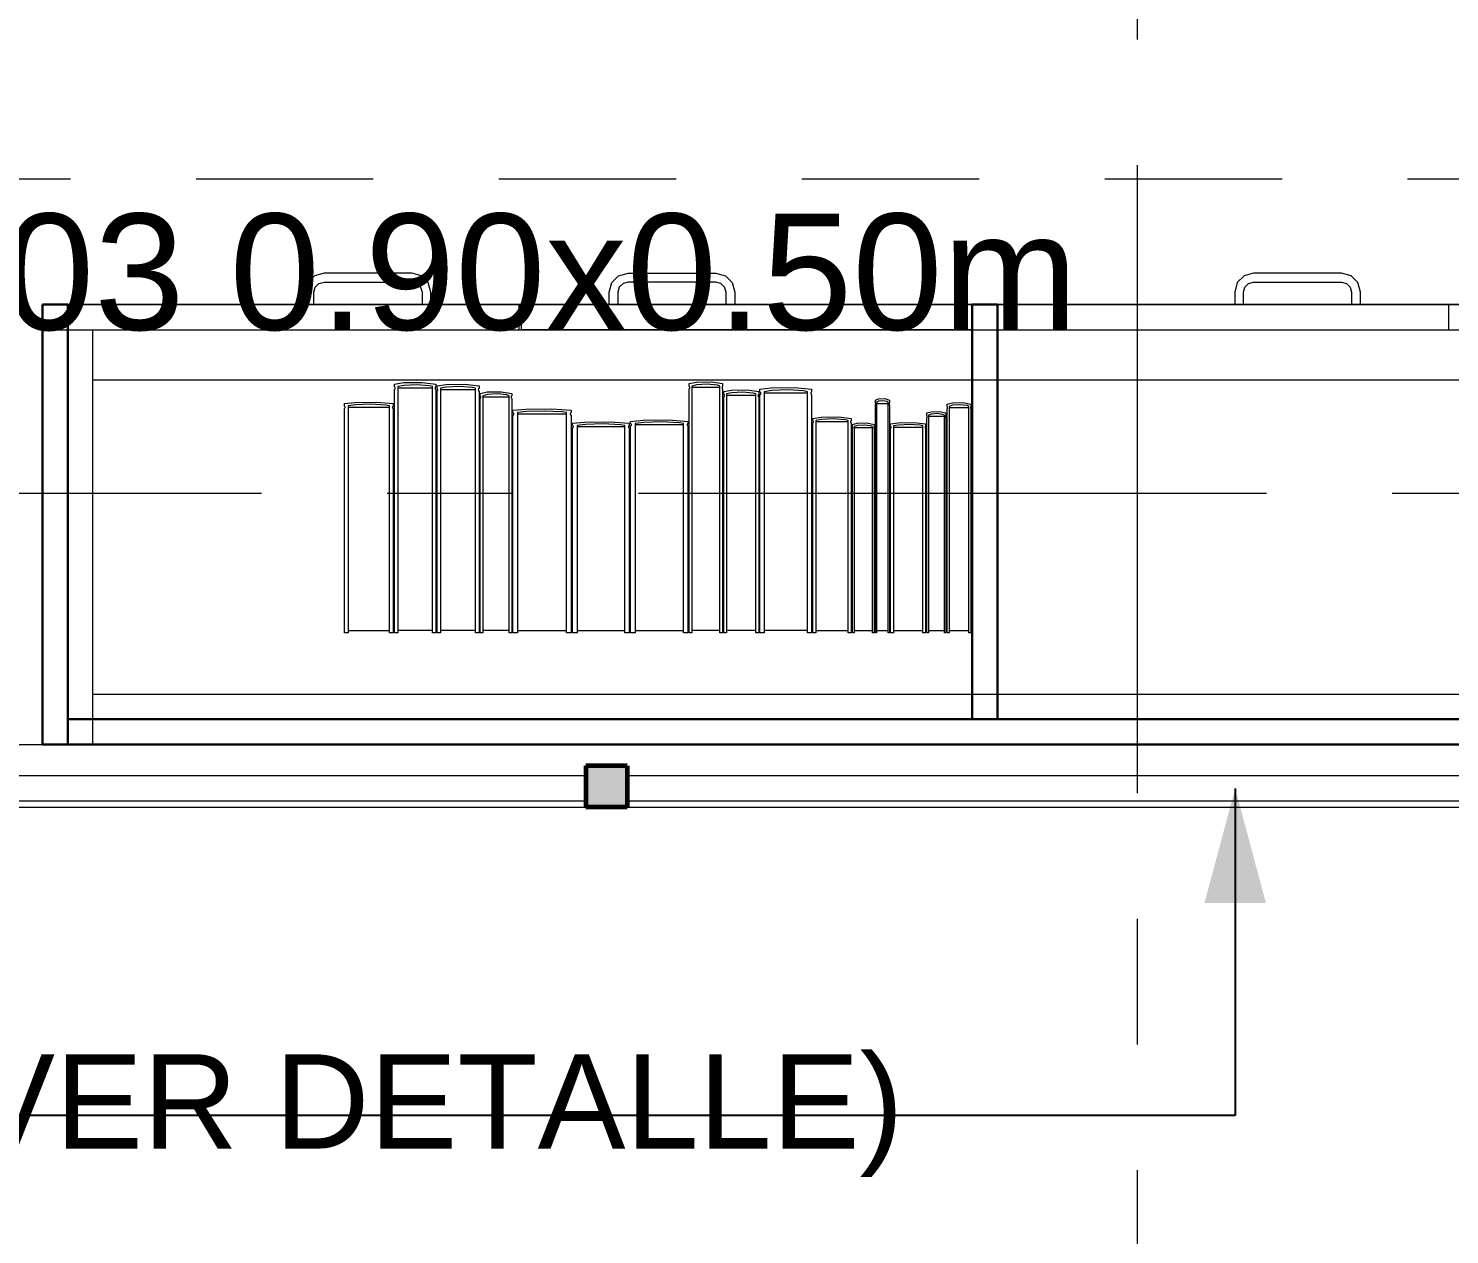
# Model space of a CAD drawing. Header units: inches. Extents: x -38 to 5698, y -33 to 92.
# Drawn here: x 315.66 to 316.791, y 29.36 to 30.32 of the extents above; entities that cross this region are included whole.
import ezdxf

# ---------------------------------------------------------------- set-up
doc = ezdxf.new("R2010")
doc.units = ezdxf.units.IN
doc.header["$MEASUREMENT"] = 0
doc.set_wipeout_variables(frame=1)
for name, pattern in [('Hidden Line', [0.195611, 0.141111, -0.0545]), ('Punto & Raya', [0.65, 0.5, -0.075, 0, -0.075]), ('Wipeout_Contour', [1, 0, -1])]:
    doc.linetypes.add(name, pattern=pattern)
for name, color, linetype in [('02 _ ARQ _ ALB _ Ejes Generales', 7, 'Continuous'), ('02 _ ARQ _ ZON _ Espacio.3D', 7, 'Continuous'), ('08 _ STR _ EXT _ 09 Vigas', 7, 'Continuous'), ('Acabado - Muros', 7, 'Continuous'), ('Interior - Mobiliario', 7, 'Continuous'), ('Marcador - Secciones', 251, 'Continuous'), ('Notas - Etiquetas', 251, 'Continuous')]:
    doc.layers.add(name, color=color, linetype=linetype)
doc.styles.add('Estilo_Generado_4', font='swisse.ttf')
doc.dimstyles.new('Estilo_Generado__8', dxfattribs={"dimtxt": 0.18, "dimasz": 0.0912, "dimexe": 0.18, "dimexo": 0.0625, "dimgap": 0, "dimtad": 0, "dimtih": 1, "dimtoh": 1, "dimdec": 4, "dimzin": 0, "dimdsep": 46, "dimcen": 0.09, "dimadec": 0, "dimazin": 0, "dimtfac": 1, "dimtdec": 4, "dimtmove": 0, "dimatfit": 3, "dimldrblk": 'ARROWHEAD_5', "dimfxl": 1, "dimtolj": 1, "dimtzin": 0, "dimarcsym": 0})

# ---------------------------------------------------------------- blocks, each defined once
blk = doc.blocks.new('ARROWHEAD_5')
at = {"linetype": 'Continuous', "lineweight": 0}
blk.add_hatch(color=0, dxfattribs=at).paths.add_polyline_path([(-1, 0.2679), (0, 0), (-1, -0.2679)])
at = {"color": 0, "linetype": 'Continuous', "lineweight": 0}
blk.add_line((0, 0), (-1, 0), dxfattribs=at)

msp = doc.modelspace()

# ---------------------------------------------------------------- linework, layer by layer
at = {"layer": '02 _ ARQ _ ZON _ Espacio.3D', "color": 254, "linetype": 'Continuous', "lineweight": 0, "flags": 128}
for points in [[(307.57, 29.75), (307.57, 30.6), (308.07, 30.6), (308.07, 29.75), (314.5696, 29.75), (314.57, 30.6), (315.07, 30.6), (315.0696, 29.75), (317.22, 29.75), (317.22, 39.75), (315.8047, 39.75), (315.8036, 39.4), (315.07, 39.4), (315.07, 39), (314.57, 39), (314.57, 39.4), (310.7228, 39.4), (310.7234, 39.7505), (308.4643, 39.75), (308.47, 39.4), (308.07, 39.4), (308.07, 39), (307.57, 39), (307.57, 39.7505)], [(324.17, 27), (324.17, 29.7), (300.57, 29.7), (297.57, 29.7)]]:
    msp.add_lwpolyline(points, dxfattribs=at)
at = {"layer": '08 _ STR _ EXT _ 09 Vigas', "color": 251, "linetype": 'Hidden Line', "lineweight": 13}
msp.add_line((315.07, 30.2), (321.57, 30.2), dxfattribs=at)
at = {"layer": 'Interior - Mobiliario', "color": 175, "linetype": 'Continuous', "lineweight": 13}
for p, q in [((315.8822, 30.1175), (315.8802, 30.11)), ((315.8877, 30.123), (315.8822, 30.1175)), ((315.8872, 30.11), (315.8882, 30.114)), ((315.8952, 30.125), (315.8877, 30.123)), ((315.8882, 30.114), (315.8912, 30.1169)), ((315.8912, 30.1169), (315.8952, 30.118)), ((315.9652, 30.125), (315.8952, 30.125)), ((315.8952, 30.118), (315.9652, 30.118)), ((315.9727, 30.123), (315.9652, 30.125)), ((315.9652, 30.118), (315.9692, 30.1169)), ((315.9692, 30.1169), (315.9721, 30.114)), ((315.9721, 30.114), (315.9732, 30.11)), ((315.9781, 30.1175), (315.9727, 30.123)), ((315.9802, 30.11), (315.9781, 30.1175)), ((316.1222, 30.11), (316.1242, 30.1175)), ((316.1242, 30.1175), (316.1297, 30.123)), ((316.1302, 30.114), (316.1292, 30.11)), ((316.1297, 30.123), (316.1372, 30.125)), ((316.1332, 30.1169), (316.1302, 30.114)), ((316.1372, 30.118), (316.1332, 30.1169)), ((316.1372, 30.125), (316.2072, 30.125)), ((316.2072, 30.118), (316.1372, 30.118)), ((316.2072, 30.125), (316.2147, 30.123)), ((316.2112, 30.1169), (316.2072, 30.118)), ((316.2141, 30.114), (316.2112, 30.1169)), ((316.2152, 30.11), (316.2141, 30.114)), ((316.2147, 30.123), (316.2201, 30.1175)), ((316.2201, 30.1175), (316.2222, 30.11)), ((316.6222, 30.1175), (316.6202, 30.11)), ((316.6277, 30.123), (316.6222, 30.1175)), ((316.6272, 30.11), (316.6282, 30.114)), ((316.6352, 30.125), (316.6277, 30.123)), ((316.6282, 30.114), (316.6312, 30.1169)), ((316.6312, 30.1169), (316.6352, 30.118)), ((316.7052, 30.125), (316.6352, 30.125)), ((316.6352, 30.118), (316.7052, 30.118)), ((316.7127, 30.123), (316.7052, 30.125)), ((316.7052, 30.118), (316.7092, 30.1169)), ((316.7092, 30.1169), (316.7121, 30.114)), ((316.7121, 30.114), (316.7132, 30.11)), ((316.7181, 30.1175), (316.7127, 30.123)), ((316.7202, 30.11), (316.7181, 30.1175)), ((315.8802, 30.11), (315.8802, 30.1)), ((315.8872, 30.1), (315.8872, 30.11)), ((315.9732, 30.11), (315.9732, 30.1)), ((315.9802, 30.1), (315.9802, 30.11)), ((316.1222, 30.1), (316.1222, 30.11)), ((316.1292, 30.11), (316.1292, 30.1)), ((316.2152, 30.1), (316.2152, 30.11)), ((316.2222, 30.11), (316.2222, 30.1)), ((316.6202, 30.11), (316.6202, 30.1)), ((316.6272, 30.1), (316.6272, 30.11)), ((316.7132, 30.11), (316.7132, 30.1)), ((316.7202, 30.1), (316.7202, 30.11)), ((315.8802, 30.1), (315.8872, 30.1)), ((315.9732, 30.1), (315.9802, 30.1)), ((316.0502, 30.1), (316.0502, 30.08)), ((316.0522, 30.1), (316.0522, 30.08)), ((316.1292, 30.1), (316.1222, 30.1)), ((316.2222, 30.1), (316.2152, 30.1)), ((316.6202, 30.1), (316.6272, 30.1)), ((316.7132, 30.1), (316.7202, 30.1)), ((316.7902, 30.1), (316.7902, 30.08)), ((315.6912, 29.77), (315.6912, 30.08)), ((315.6912, 30.08), (317.1512, 30.08)), ((315.7112, 30.04), (315.7112, 30.08)), ((315.7112, 29.79), (315.7112, 30.04)), ((315.9513, 30.0368), (315.9585, 30.0379)), ((315.9513, 30.0346), (315.9513, 30.0368)), ((315.9514, 30.0345), (315.9513, 30.0346)), ((315.9589, 30.0357), (315.9539, 30.0348)), ((315.9539, 30.0348), (315.9539, 29.8387)), ((315.9585, 30.0379), (315.9732, 30.0381)), ((315.969, 30.0362), (315.9589, 30.0357)), ((315.979, 30.0354), (315.969, 30.0362)), ((315.9732, 30.0381), (315.9842, 30.0368)), ((315.9815, 30.0348), (315.979, 30.0354)), ((315.9815, 29.8387), (315.9815, 30.0348)), ((315.9842, 30.0346), (315.984, 30.0345)), ((315.9842, 30.0368), (315.9842, 30.0346)), ((315.9852, 30.0355), (315.9925, 30.0365)), ((315.9852, 30.0333), (315.9852, 30.0355)), ((315.9925, 30.0365), (316.0074, 30.0368)), ((316.0031, 30.0349), (315.9928, 30.0344)), ((316.0134, 30.0341), (316.0031, 30.0349)), ((316.0074, 30.0368), (316.0186, 30.0355)), ((316.0186, 30.0355), (316.0186, 30.0333)), ((316.1859, 30.0372), (316.1918, 30.0383)), ((316.1859, 30.0351), (316.1859, 30.0372)), ((316.186, 30.035), (316.1859, 30.0351)), ((316.1862, 30.0347), (316.186, 30.035)), ((316.1863, 30.0344), (316.1862, 30.0347)), ((316.192, 30.0362), (316.1881, 30.0352)), ((316.1881, 30.0352), (316.1881, 29.8387)), ((316.1918, 30.0383), (316.2037, 30.0386)), ((316.2002, 30.0367), (316.192, 30.0362)), ((316.2084, 30.0358), (316.2002, 30.0367)), ((316.2037, 30.0386), (316.2125, 30.0372)), ((316.2104, 30.0352), (316.2084, 30.0358)), ((316.2104, 29.8387), (316.2104, 30.0352)), ((316.2122, 30.0347), (316.2121, 30.0344)), ((316.2124, 30.0349), (316.2122, 30.0347)), ((316.2125, 30.0351), (316.2124, 30.0349)), ((316.2125, 30.0372), (316.2125, 30.0351)), ((315.9513, 30.0324), (315.9515, 30.0326)), ((315.9513, 29.8387), (315.9513, 30.0324)), ((315.9516, 30.0343), (315.9514, 30.0345)), ((315.9515, 30.0326), (315.9517, 30.0328)), ((315.9518, 30.034), (315.9516, 30.0343)), ((315.9517, 30.0328), (315.9518, 30.0331)), ((315.9518, 30.0337), (315.9518, 30.034)), ((315.9518, 30.0334), (315.9518, 30.0337)), ((315.9518, 30.0331), (315.9518, 30.0334)), ((315.9539, 30.0338), (315.9815, 30.0338)), ((315.9837, 30.0339), (315.9836, 30.0336)), ((315.9836, 30.0336), (315.9836, 30.0333)), ((315.9836, 30.0333), (315.9837, 30.0331)), ((315.9838, 30.0342), (315.9837, 30.0339)), ((315.9837, 30.0331), (315.9838, 30.0328)), ((315.984, 30.0345), (315.9838, 30.0342)), ((315.9838, 30.0328), (315.984, 30.0325)), ((315.984, 30.0325), (315.9842, 30.0324)), ((315.9842, 30.0324), (315.9842, 29.8387)), ((315.9853, 30.0332), (315.9852, 30.0333)), ((315.9852, 30.0311), (315.9853, 30.0313)), ((315.9852, 29.8387), (315.9852, 30.0311)), ((315.9855, 30.033), (315.9853, 30.0332)), ((315.9853, 30.0313), (315.9855, 30.0316)), ((315.9856, 30.0327), (315.9855, 30.033)), ((315.9855, 30.0316), (315.9857, 30.0318)), ((315.9857, 30.0324), (315.9856, 30.0327)), ((315.9857, 30.0321), (315.9857, 30.0324)), ((315.9857, 30.0318), (315.9857, 30.0321)), ((315.9928, 30.0344), (315.9878, 30.0335)), ((315.9878, 30.0335), (315.9878, 29.8387)), ((315.9878, 30.0325), (316.0159, 30.0325)), ((316.0159, 30.0335), (316.0134, 30.0341)), ((316.0159, 29.8387), (316.0159, 30.0335)), ((316.0181, 30.0326), (316.018, 30.0323)), ((316.018, 30.0323), (316.018, 30.0321)), ((316.018, 30.0321), (316.0181, 30.0318)), ((316.0182, 30.0329), (316.0181, 30.0326)), ((316.0181, 30.0318), (316.0182, 30.0315)), ((316.0184, 30.0332), (316.0182, 30.0329)), ((316.0182, 30.0315), (316.0184, 30.0312)), ((316.0186, 30.0333), (316.0184, 30.0332)), ((316.0184, 30.0312), (316.0186, 30.0311)), ((316.0186, 30.0311), (316.0186, 29.8387)), ((316.0196, 30.0294), (316.0251, 30.0305)), ((316.0196, 30.0273), (316.0196, 30.0294)), ((316.0197, 30.0272), (316.0196, 30.0273)), ((316.0196, 30.0252), (316.0197, 30.0254)), ((316.0196, 29.8387), (316.0196, 30.0252)), ((316.0198, 30.027), (316.0197, 30.0272)), ((316.0197, 30.0254), (316.0198, 30.0256)), ((316.0199, 30.0267), (316.0198, 30.027)), ((316.0198, 30.0256), (316.0199, 30.0259)), ((316.02, 30.0265), (316.0199, 30.0267)), ((316.0199, 30.0259), (316.02, 30.0262)), ((316.02, 30.0262), (316.02, 30.0265)), ((316.0253, 30.0284), (316.0216, 30.0275)), ((316.0216, 30.0275), (316.0216, 29.8387)), ((316.0216, 30.0266), (316.0426, 30.0266)), ((316.0251, 30.0305), (316.0363, 30.0307)), ((316.033, 30.0289), (316.0253, 30.0284)), ((316.0407, 30.0281), (316.033, 30.0289)), ((316.0363, 30.0307), (316.0446, 30.0294)), ((316.0426, 30.0275), (316.0407, 30.0281)), ((316.0426, 29.8387), (316.0426, 30.0275)), ((316.0443, 30.0267), (316.0442, 30.0264)), ((316.0442, 30.0264), (316.0442, 30.0261)), ((316.0442, 30.0261), (316.0443, 30.0258)), ((316.0445, 30.0272), (316.0443, 30.0269)), ((316.0443, 30.0269), (316.0443, 30.0267)), ((316.0443, 30.0258), (316.0444, 30.0256)), ((316.0444, 30.0256), (316.0445, 30.0253)), ((316.0446, 30.0273), (316.0445, 30.0272)), ((316.0445, 30.0253), (316.0446, 30.0252)), ((316.0446, 30.0294), (316.0446, 30.0273)), ((316.0446, 30.0252), (316.0446, 29.8387)), ((316.1859, 30.0329), (316.1861, 30.033)), ((316.1859, 29.8387), (316.1859, 30.0329)), ((316.1861, 30.033), (316.1862, 30.0333)), ((316.1862, 30.0333), (316.1863, 30.0336)), ((316.1864, 30.0342), (316.1863, 30.0344)), ((316.1863, 30.0336), (316.1864, 30.0339)), ((316.1864, 30.0339), (316.1864, 30.0342)), ((316.1881, 30.0343), (316.2104, 30.0343)), ((316.2121, 30.0344), (316.2121, 30.0341)), ((316.2121, 30.0341), (316.2121, 30.0338)), ((316.2121, 30.0338), (316.2121, 30.0335)), ((316.2121, 30.0335), (316.2122, 30.0332)), ((316.2122, 30.0332), (316.2124, 30.033)), ((316.2124, 30.033), (316.2125, 30.0329)), ((316.2125, 30.0329), (316.2125, 29.8387)), ((316.2135, 30.0308), (316.2196, 30.0319)), ((316.2135, 30.0287), (316.2135, 30.0308)), ((316.2136, 30.0286), (316.2135, 30.0287)), ((316.2135, 30.0266), (316.2137, 30.0268)), ((316.2135, 29.8387), (316.2135, 30.0266)), ((316.2138, 30.0284), (316.2136, 30.0286)), ((316.2137, 30.0268), (316.2138, 30.027)), ((316.2139, 30.0281), (316.2138, 30.0284)), ((316.2138, 30.027), (316.2139, 30.0273)), ((316.214, 30.0278), (316.2139, 30.0281)), ((316.2139, 30.0273), (316.214, 30.0276)), ((316.214, 30.0276), (316.214, 30.0278)), ((316.2199, 30.0298), (316.2157, 30.0289)), ((316.2157, 30.0289), (316.2157, 29.8387)), ((316.2157, 30.0279), (316.239, 30.0279)), ((316.2196, 30.0319), (316.232, 30.0321)), ((316.2284, 30.0303), (316.2199, 30.0298)), ((316.2369, 30.0295), (316.2284, 30.0303)), ((316.232, 30.0321), (316.2412, 30.0308)), ((316.239, 30.0289), (316.2369, 30.0295)), ((316.239, 29.8387), (316.239, 30.0289)), ((316.2408, 30.0281), (316.2407, 30.0278)), ((316.2407, 30.0278), (316.2407, 30.0275)), ((316.2407, 30.0275), (316.2408, 30.0272)), ((316.2409, 30.0283), (316.2408, 30.0281)), ((316.2408, 30.0272), (316.2409, 30.0269)), ((316.241, 30.0286), (316.2409, 30.0283)), ((316.2409, 30.0269), (316.2411, 30.0267)), ((316.2412, 30.0287), (316.241, 30.0286)), ((316.2411, 30.0267), (316.2412, 30.0266)), ((316.2412, 30.0308), (316.2412, 30.0287)), ((316.2412, 30.0266), (316.2412, 29.8387)), ((316.2422, 30.0327), (316.2512, 30.0337)), ((316.2422, 30.0305), (316.2422, 30.0327)), ((316.2423, 30.0304), (316.2422, 30.0305)), ((316.2422, 30.0284), (316.2424, 30.0286)), ((316.2422, 29.8387), (316.2422, 30.0284)), ((316.2426, 30.0302), (316.2423, 30.0304)), ((316.2424, 30.0286), (316.2426, 30.0288)), ((316.2428, 30.0299), (316.2426, 30.0302)), ((316.2426, 30.0288), (316.2428, 30.0291)), ((316.2429, 30.0296), (316.2428, 30.0299)), ((316.2428, 30.0291), (316.2429, 30.0294)), ((316.2429, 30.0294), (316.2429, 30.0296)), ((316.2516, 30.0316), (316.2455, 30.0307)), ((316.2455, 30.0307), (316.2455, 29.8387)), ((316.2455, 30.0297), (316.28, 30.0297)), ((316.2512, 30.0337), (316.2696, 30.034)), ((316.2643, 30.0321), (316.2516, 30.0316)), ((316.2769, 30.0313), (316.2643, 30.0321)), ((316.2696, 30.034), (316.2833, 30.0327)), ((316.28, 30.0307), (316.2769, 30.0313)), ((316.28, 29.8387), (316.28, 30.0307)), ((316.2827, 30.0299), (316.2826, 30.0296)), ((316.2826, 30.0296), (316.2826, 30.0293)), ((316.2826, 30.0293), (316.2827, 30.029)), ((316.2829, 30.0301), (316.2827, 30.0299)), ((316.2827, 30.029), (316.2829, 30.0288)), ((316.2831, 30.0304), (316.2829, 30.0301)), ((316.2829, 30.0288), (316.2832, 30.0285)), ((316.2833, 30.0305), (316.2831, 30.0304)), ((316.2832, 30.0285), (316.2833, 30.0284)), ((316.2833, 30.0327), (316.2833, 30.0305)), ((316.2833, 30.0284), (316.2833, 29.8387)), ((316.3342, 30.0241), (316.3366, 30.0251)), ((316.3342, 30.022), (316.3342, 30.0241)), ((316.3366, 30.0251), (316.3415, 30.0253)), ((316.3401, 30.0235), (316.3367, 30.0231)), ((316.3435, 30.0228), (316.3401, 30.0235)), ((316.3415, 30.0253), (316.3452, 30.0241)), ((316.3452, 30.0241), (316.3452, 30.022)), ((315.9114, 30.0212), (315.92, 30.0222)), ((315.9114, 30.0192), (315.9114, 30.0212)), ((315.9116, 30.0191), (315.9114, 30.0192)), ((315.9114, 30.0172), (315.9116, 30.0173)), ((315.9114, 29.8387), (315.9114, 30.0172)), ((315.9118, 30.0189), (315.9116, 30.0191)), ((315.9116, 30.0173), (315.9119, 30.0176)), ((315.912, 30.0186), (315.9118, 30.0189)), ((315.9119, 30.0176), (315.912, 30.0178)), ((315.9121, 30.0184), (315.912, 30.0186)), ((315.912, 30.0178), (315.9121, 30.0181)), ((315.9121, 30.0181), (315.9121, 30.0184)), ((315.9204, 30.0202), (315.9145, 30.0194)), ((315.9145, 30.0194), (315.9145, 29.8387)), ((315.9145, 30.0185), (315.9472, 30.0185)), ((315.92, 30.0222), (315.9373, 30.0224)), ((315.9323, 30.0207), (315.9204, 30.0202)), ((315.9442, 30.0199), (315.9323, 30.0207)), ((315.9373, 30.0224), (315.9503, 30.0212)), ((315.9472, 30.0194), (315.9442, 30.0199)), ((315.9472, 29.8387), (315.9472, 30.0194)), ((315.9499, 30.0188), (315.9497, 30.0186)), ((315.9497, 30.0186), (315.9497, 30.0183)), ((315.9497, 30.0183), (315.9497, 30.018)), ((315.9497, 30.018), (315.9497, 30.0178)), ((315.9497, 30.0178), (315.9499, 30.0175)), ((315.9501, 30.0191), (315.9499, 30.0188)), ((315.9499, 30.0175), (315.9501, 30.0173)), ((315.9503, 30.0192), (315.9501, 30.0191)), ((315.9501, 30.0173), (315.9503, 30.0172)), ((315.9503, 30.0212), (315.9503, 30.0192)), ((315.9503, 30.0172), (315.9503, 29.8387)), ((316.0456, 30.0159), (316.0558, 30.0168)), ((316.0456, 30.0139), (316.0456, 30.0159)), ((316.0458, 30.0138), (316.0456, 30.0139)), ((316.0456, 30.012), (316.0459, 30.0121)), ((316.0461, 30.0136), (316.0458, 30.0138)), ((316.0459, 30.0121), (316.0461, 30.0123)), ((316.0463, 30.0134), (316.0461, 30.0136)), ((316.0461, 30.0123), (316.0463, 30.0126)), ((316.0464, 30.0131), (316.0463, 30.0134)), ((316.0463, 30.0126), (316.0464, 30.0128)), ((316.0464, 30.0128), (316.0464, 30.0131)), ((316.0563, 30.0149), (316.0493, 30.0141)), ((316.0493, 30.0141), (316.0493, 29.8387)), ((316.0493, 30.0132), (316.0882, 30.0132)), ((316.0558, 30.0168), (316.0765, 30.017)), ((316.0705, 30.0153), (316.0563, 30.0149)), ((316.0847, 30.0146), (316.0705, 30.0153)), ((316.0765, 30.017), (316.0919, 30.0159)), ((316.0882, 30.0141), (316.0847, 30.0146)), ((316.0882, 29.8387), (316.0882, 30.0141)), ((316.0914, 30.0136), (316.0912, 30.0133)), ((316.0912, 30.0133), (316.0912, 30.013)), ((316.0912, 30.013), (316.0912, 30.0128)), ((316.0912, 30.0128), (316.0913, 30.0125)), ((316.0913, 30.0125), (316.0915, 30.0123)), ((316.0917, 30.0138), (316.0914, 30.0136)), ((316.0915, 30.0123), (316.0918, 30.0121)), ((316.0919, 30.0139), (316.0917, 30.0138)), ((316.0918, 30.0121), (316.0919, 30.012)), ((316.0919, 30.0159), (316.0919, 30.0139)), ((316.3342, 30.0219), (316.3342, 30.022)), ((316.3343, 30.0217), (316.3342, 30.0219)), ((316.3342, 30.0201), (316.3343, 30.0204)), ((316.3342, 30.02), (316.3342, 30.0201)), ((316.3342, 29.8387), (316.3342, 30.02)), ((316.3343, 30.0215), (316.3343, 30.0217)), ((316.3344, 30.0212), (316.3343, 30.0215)), ((316.3343, 30.0204), (316.3344, 30.0206)), ((316.3344, 30.0209), (316.3344, 30.0212)), ((316.3344, 30.0206), (316.3344, 30.0209)), ((316.3367, 30.0231), (316.3351, 30.0222)), ((316.3351, 30.0222), (316.3351, 29.8387)), ((316.3351, 30.0213), (316.3443, 30.0213)), ((316.3443, 30.0222), (316.3435, 30.0228)), ((316.3443, 29.8387), (316.3443, 30.0222)), ((316.3451, 30.0217), (316.345, 30.0214)), ((316.345, 30.0214), (316.345, 30.0211)), ((316.345, 30.0211), (316.345, 30.0208)), ((316.345, 30.0208), (316.345, 30.0206)), ((316.345, 30.0206), (316.3451, 30.0203)), ((316.3452, 30.022), (316.3451, 30.0219)), ((316.3451, 30.0219), (316.3451, 30.0217)), ((316.3451, 30.0203), (316.3452, 30.0201)), ((316.3452, 30.0201), (316.3452, 30.02)), ((316.3452, 30.02), (316.3452, 29.8387)), ((316.3751, 30.0138), (316.3784, 30.0148)), ((316.3751, 30.0119), (316.3751, 30.0138)), ((316.3786, 30.0129), (316.3763, 30.0121)), ((316.3763, 30.0121), (316.3763, 29.8387)), ((316.3784, 30.0148), (316.3852, 30.015)), ((316.3832, 30.0133), (316.3786, 30.0129)), ((316.3879, 30.0126), (316.3832, 30.0133)), ((316.3852, 30.015), (316.3902, 30.0138)), ((316.389, 30.0121), (316.3879, 30.0126)), ((316.389, 29.8387), (316.389, 30.0121)), ((316.3902, 30.0138), (316.3902, 30.0119)), ((316.3912, 30.0208), (316.3954, 30.0218)), ((316.3912, 30.0189), (316.3912, 30.0208)), ((316.3913, 30.0188), (316.3912, 30.0189)), ((316.3912, 30.0168), (316.3913, 30.017)), ((316.3912, 29.8387), (316.3912, 30.0168)), ((316.3914, 30.0185), (316.3913, 30.0188)), ((316.3913, 30.017), (316.3914, 30.0172)), ((316.3915, 30.0183), (316.3914, 30.0185)), ((316.3914, 30.0172), (316.3915, 30.0175)), ((316.3915, 30.018), (316.3915, 30.0183)), ((316.3915, 30.0177), (316.3915, 30.018)), ((316.3915, 30.0175), (316.3915, 30.0177)), ((316.3956, 30.0199), (316.3927, 30.019)), ((316.3927, 30.019), (316.3927, 29.8387)), ((316.3954, 30.0218), (316.4038, 30.0221)), ((316.4014, 30.0203), (316.3956, 30.0199)), ((316.0456, 29.8387), (316.0456, 30.012)), ((316.0919, 30.012), (316.0919, 29.8387)), ((316.0929, 30.0056), (316.1029, 30.0065)), ((316.0929, 30.0038), (316.0929, 30.0056)), ((316.0931, 30.0037), (316.0929, 30.0038)), ((316.0929, 30.0019), (316.0932, 30.0021)), ((316.0929, 29.8387), (316.0929, 30.0019)), ((316.0934, 30.0035), (316.0931, 30.0037)), ((316.0932, 30.0021), (316.0934, 30.0023)), ((316.0936, 30.0032), (316.0934, 30.0035)), ((316.0934, 30.0023), (316.0936, 30.0025)), ((316.0937, 30.003), (316.0936, 30.0032)), ((316.0936, 30.0025), (316.0937, 30.0027)), ((316.0937, 30.0027), (316.0937, 30.003)), ((316.1033, 30.0047), (316.0966, 30.0039)), ((316.0966, 30.0039), (316.0966, 29.8387)), ((316.0966, 30.0031), (316.1346, 30.0031)), ((316.1029, 30.0065), (316.1231, 30.0067)), ((316.1173, 30.0051), (316.1033, 30.0047)), ((316.1312, 30.0044), (316.1173, 30.0051)), ((316.1231, 30.0067), (316.1382, 30.0056)), ((316.1346, 30.0039), (316.1312, 30.0044)), ((316.1346, 29.8387), (316.1346, 30.0039)), ((316.1377, 30.0034), (316.1375, 30.0032)), ((316.1375, 30.0032), (316.1375, 30.0029)), ((316.1375, 30.0029), (316.1375, 30.0027)), ((316.1375, 30.0027), (316.1376, 30.0024)), ((316.1376, 30.0024), (316.1378, 30.0022)), ((316.138, 30.0036), (316.1377, 30.0034)), ((316.1378, 30.0022), (316.138, 30.002)), ((316.1382, 30.0038), (316.138, 30.0036)), ((316.138, 30.002), (316.1382, 30.0019)), ((316.1382, 30.0056), (316.1382, 30.0038)), ((316.1382, 30.0019), (316.1382, 29.8387)), ((316.1392, 30.0071), (316.1492, 30.0081)), ((316.1392, 30.0053), (316.1392, 30.0071)), ((316.1394, 30.0052), (316.1392, 30.0053)), ((316.1392, 30.0035), (316.1395, 30.0036)), ((316.1392, 29.8387), (316.1392, 30.0035)), ((316.1397, 30.005), (316.1394, 30.0052)), ((316.1395, 30.0036), (316.1397, 30.0038)), ((316.1399, 30.0048), (316.1397, 30.005)), ((316.1397, 30.0038), (316.1399, 30.004)), ((316.14, 30.0045), (316.1399, 30.0048)), ((316.1399, 30.004), (316.14, 30.0043)), ((316.14, 30.0043), (316.14, 30.0045)), ((316.1497, 30.0062), (316.1429, 30.0055)), ((316.1429, 30.0055), (316.1429, 29.8387)), ((316.1429, 30.0046), (316.1813, 30.0046)), ((316.1492, 30.0081), (316.1697, 30.0083)), ((316.1638, 30.0067), (316.1497, 30.0062)), ((316.1778, 30.006), (316.1638, 30.0067)), ((316.1697, 30.0083), (316.1849, 30.0071)), ((316.1813, 30.0055), (316.1778, 30.006)), ((316.1813, 29.8387), (316.1813, 30.0055)), ((316.1843, 30.0047), (316.1842, 30.0045)), ((316.1842, 30.0045), (316.1842, 30.0042)), ((316.1842, 30.0042), (316.1843, 30.004)), ((316.1844, 30.005), (316.1843, 30.0047)), ((316.1843, 30.004), (316.1845, 30.0038)), ((316.1847, 30.0052), (316.1844, 30.005)), ((316.1845, 30.0038), (316.1848, 30.0035)), ((316.1849, 30.0053), (316.1847, 30.0052)), ((316.1848, 30.0035), (316.1849, 30.0035)), ((316.1849, 30.0071), (316.1849, 30.0053)), ((316.1849, 30.0035), (316.1849, 29.8387)), ((316.2843, 30.0095), (316.291, 30.0105)), ((316.2843, 30.0077), (316.2843, 30.0095)), ((316.2844, 30.0076), (316.2843, 30.0077)), ((316.2843, 30.0058), (316.2845, 30.0059)), ((316.2843, 29.8387), (316.2843, 30.0058)), ((316.2846, 30.0074), (316.2844, 30.0076)), ((316.2845, 30.0059), (316.2847, 30.0062)), ((316.2848, 30.0071), (316.2846, 30.0074)), ((316.2847, 30.0062), (316.2848, 30.0064)), ((316.2848, 30.0069), (316.2848, 30.0071)), ((316.2848, 30.0066), (316.2848, 30.0069)), ((316.2848, 30.0064), (316.2848, 30.0066)), ((316.2913, 30.0086), (316.2868, 30.0078)), ((316.2868, 30.0078), (316.2868, 29.8387)), ((316.2868, 30.007), (316.3124, 30.007)), ((316.291, 30.0105), (316.3047, 30.0107)), ((316.3007, 30.0091), (316.2913, 30.0086)), ((316.3101, 30.0083), (316.3007, 30.0091)), ((316.3047, 30.0107), (316.3148, 30.0095)), ((316.3124, 30.0078), (316.3101, 30.0083)), ((316.3124, 29.8387), (316.3124, 30.0078)), ((316.3144, 30.0071), (316.3143, 30.0068)), ((316.3143, 30.0068), (316.3143, 30.0066)), ((316.3143, 30.0066), (316.3144, 30.0063)), ((316.3145, 30.0073), (316.3144, 30.0071)), ((316.3144, 30.0063), (316.3145, 30.0061)), ((316.3147, 30.0076), (316.3145, 30.0073)), ((316.3145, 30.0061), (316.3147, 30.0059)), ((316.3148, 30.0077), (316.3147, 30.0076)), ((316.3147, 30.0059), (316.3148, 30.0058)), ((316.3148, 30.0095), (316.3148, 30.0077)), ((316.3148, 30.0058), (316.3148, 29.8387)), ((316.3158, 30.0047), (316.3196, 30.0056)), ((316.3158, 30.0029), (316.3158, 30.0047)), ((316.3159, 30.0028), (316.3158, 30.0029)), ((316.3158, 30.001), (316.3159, 30.0012)), ((316.3158, 29.8387), (316.3158, 30.001)), ((316.316, 30.0026), (316.3159, 30.0028)), ((316.3159, 30.0012), (316.316, 30.0014)), ((316.3161, 30.0023), (316.316, 30.0026)), ((316.316, 30.0014), (316.3161, 30.0016)), ((316.3161, 30.0021), (316.3161, 30.0023)), ((316.3161, 30.0019), (316.3161, 30.0021)), ((316.3161, 30.0016), (316.3161, 30.0019)), ((316.3198, 30.0038), (316.3172, 30.003)), ((316.3172, 30.003), (316.3172, 29.8387)), ((316.3172, 30.0022), (316.3318, 30.0022)), ((316.3196, 30.0056), (316.3274, 30.0058)), ((316.3252, 30.0042), (316.3198, 30.0038)), ((316.3305, 30.0035), (316.3252, 30.0042)), ((316.3274, 30.0058), (316.3332, 30.0047)), ((316.3318, 30.003), (316.3305, 30.0035)), ((316.3318, 29.8387), (316.3318, 30.003)), ((316.333, 30.0025), (316.3329, 30.0023)), ((316.3329, 30.0023), (316.3329, 30.002)), ((316.3329, 30.002), (316.3329, 30.0018)), ((316.3329, 30.0018), (316.3329, 30.0016)), ((316.3329, 30.0016), (316.333, 30.0013)), ((316.3331, 30.0027), (316.333, 30.0025)), ((316.333, 30.0013), (316.3331, 30.0011)), ((316.3332, 30.0029), (316.3331, 30.0027)), ((316.3331, 30.0011), (316.3332, 30.001)), ((316.3332, 30.0047), (316.3332, 30.0029)), ((316.3332, 30.001), (316.3332, 29.8387)), ((316.3462, 30.0051), (316.3523, 30.006)), ((316.3462, 30.0033), (316.3462, 30.0051)), ((316.3463, 30.0032), (316.3462, 30.0033)), ((316.3462, 30.0015), (316.3464, 30.0016)), ((316.3462, 29.8387), (316.3462, 30.0015)), ((316.3465, 30.003), (316.3463, 30.0032)), ((316.3464, 30.0016), (316.3465, 30.0018)), ((316.3466, 30.0028), (316.3465, 30.003)), ((316.3465, 30.0018), (316.3466, 30.0021)), ((316.3467, 30.0026), (316.3466, 30.0028)), ((316.3466, 30.0021), (316.3467, 30.0023)), ((316.3467, 30.0023), (316.3467, 30.0026)), ((316.3526, 30.0042), (316.3484, 30.0035)), ((316.3484, 30.0035), (316.3484, 29.8387)), ((316.3484, 30.0026), (316.3719, 30.0026)), ((316.3523, 30.006), (316.3648, 30.0063)), ((316.3612, 30.0047), (316.3526, 30.0042)), ((316.3697, 30.004), (316.3612, 30.0047)), ((316.3648, 30.0063), (316.3741, 30.0051)), ((316.3719, 30.0035), (316.3697, 30.004)), ((316.3719, 29.8387), (316.3719, 30.0035)), ((316.3737, 30.0027), (316.3736, 30.0025)), ((316.3736, 30.0025), (316.3736, 30.0023)), ((316.3736, 30.0023), (316.3737, 30.002)), ((316.3738, 30.003), (316.3737, 30.0027)), ((316.3737, 30.002), (316.3738, 30.0018)), ((316.3739, 30.0032), (316.3738, 30.003)), ((316.3738, 30.0018), (316.374, 30.0016)), ((316.3741, 30.0033), (316.3739, 30.0032)), ((316.374, 30.0016), (316.3741, 30.0015)), ((316.3741, 30.0051), (316.3741, 30.0033)), ((316.3741, 30.0015), (316.3741, 29.8387)), ((316.3751, 30.0118), (316.3751, 30.0119)), ((316.3752, 30.0116), (316.3751, 30.0118)), ((316.3751, 30.01), (316.3752, 30.0101)), ((316.3751, 29.8387), (316.3751, 30.01)), ((316.3753, 30.0114), (316.3752, 30.0116)), ((316.3752, 30.0103), (316.3753, 30.0106)), ((316.3752, 30.0101), (316.3752, 30.0103)), ((316.3753, 30.0111), (316.3753, 30.0114)), ((316.3753, 30.0108), (316.3753, 30.0111)), ((316.3753, 30.0106), (316.3753, 30.0108)), ((316.3763, 30.0112), (316.389, 30.0112)), ((316.3901, 30.0118), (316.39, 30.0115)), ((316.39, 30.0115), (316.39, 30.0113)), ((316.39, 30.0113), (316.39, 30.011)), ((316.39, 30.011), (316.39, 30.0108)), ((316.39, 30.0108), (316.39, 30.0105)), ((316.39, 30.0105), (316.3901, 30.0103)), ((316.3902, 30.0119), (316.3901, 30.0118)), ((316.3901, 30.0103), (316.3901, 30.0101)), ((316.3901, 30.0101), (316.3902, 30.01)), ((316.3902, 30.01), (316.3902, 29.8387)), ((315.9145, 29.8387), (315.9114, 29.8387)), ((315.9472, 29.8405), (315.9145, 29.8405)), ((315.9503, 29.8387), (315.9472, 29.8387)), ((315.9539, 29.8387), (315.9513, 29.8387)), ((315.9815, 29.8406), (315.9539, 29.8406)), ((315.9842, 29.8387), (315.9815, 29.8387)), ((315.9878, 29.8387), (315.9852, 29.8387)), ((316.0159, 29.8406), (315.9878, 29.8406)), ((316.0186, 29.8387), (316.0159, 29.8387)), ((316.0216, 29.8387), (316.0196, 29.8387)), ((316.0426, 29.8406), (316.0216, 29.8406)), ((316.0446, 29.8387), (316.0426, 29.8387)), ((316.0493, 29.8387), (316.0456, 29.8387)), ((316.0882, 29.8404), (316.0493, 29.8404)), ((316.0919, 29.8387), (316.0882, 29.8387)), ((316.0966, 29.8387), (316.0929, 29.8387)), ((316.1346, 29.8403), (316.0966, 29.8403)), ((316.1382, 29.8387), (316.1346, 29.8387)), ((316.1429, 29.8387), (316.1392, 29.8387)), ((316.1813, 29.8403), (316.1429, 29.8403)), ((316.1849, 29.8387), (316.1813, 29.8387)), ((316.1881, 29.8387), (316.1859, 29.8387)), ((316.2104, 29.8406), (316.1881, 29.8406)), ((316.2125, 29.8387), (316.2104, 29.8387)), ((316.2157, 29.8387), (316.2135, 29.8387)), ((316.239, 29.8406), (316.2157, 29.8406)), ((316.2412, 29.8387), (316.239, 29.8387)), ((316.2455, 29.8387), (316.2422, 29.8387)), ((316.28, 29.8406), (316.2455, 29.8406)), ((316.2833, 29.8387), (316.28, 29.8387)), ((316.2868, 29.8387), (316.2843, 29.8387)), ((316.3124, 29.8404), (316.2868, 29.8404)), ((316.3148, 29.8387), (316.3124, 29.8387)), ((316.3172, 29.8387), (316.3158, 29.8387)), ((316.3318, 29.8403), (316.3172, 29.8403)), ((316.3332, 29.8387), (316.3318, 29.8387)), ((316.3351, 29.8387), (316.3342, 29.8387)), ((316.3443, 29.8405), (316.3351, 29.8405)), ((316.3452, 29.8387), (316.3443, 29.8387)), ((316.3484, 29.8387), (316.3462, 29.8387)), ((316.3719, 29.8403), (316.3484, 29.8403)), ((316.3741, 29.8387), (316.3719, 29.8387)), ((316.3763, 29.8387), (316.3751, 29.8387)), ((316.389, 29.8404), (316.3763, 29.8404)), ((316.3902, 29.8387), (316.389, 29.8387)), ((316.3927, 29.8387), (316.3912, 29.8387)), ((317.1512, 29.77), (315.6912, 29.77))]:
    msp.add_line(p, q, dxfattribs=at)

# ---------------------------------------------------------------- texts
at = {"layer": 'Notas - Etiquetas', "color": 8, "linetype": 'Continuous', "lineweight": 13, "insert": (314.5809, 29.4546), "char_height": 0.075, "attachment_point": 4, "style": 'Estilo_Generado_4'}
msp.add_mtext('\\A1;{\\pql;\\fSwis721 Ex BT|b0|i0|c0|p34;TABIQUERIA FIJA 2 (VER DETALLE)\\fSwis721 Ex BT|b0|i0|c0|p34; }', dxfattribs=at)

# ---------------------------------------------------------------- next in the draw order: wipeouts: each hides what was drawn before it
at = {"color": 254, "linetype": 'Wipeout_Contour', "lineweight": 0, "ltscale": 14702.970129}
msp.add_wipeout([(315.17, 29.75), (315.17, 29.7), (316.1035, 29.7), (316.1035, 29.733), (316.12, 29.733), (316.12, 29.75)], dxfattribs=at).dxf.layer = 'Acabado - Muros'
at = {"color": 254, "linetype": 'Wipeout_Contour', "lineweight": 0, "ltscale": 9805.124137}
msp.add_wipeout([(316.4112, 30.1), (316.4112, 29.77), (316.4312, 29.77), (316.4312, 30.1)], dxfattribs=at).dxf.layer = 'Interior - Mobiliario'

# ---------------------------------------------------------------- next in the draw order: linework, layer by layer
at = {"layer": 'Acabado - Muros', "color": 251, "linetype": 'Continuous', "lineweight": 13, "flags": 128}
msp.add_lwpolyline([(315.17, 29.7), (316.1035, 29.7)], dxfattribs=at)
at = {"layer": 'Interior - Mobiliario', "color": 175, "linetype": 'Continuous', "lineweight": 13}
for p, q in [((316.4112, 30.1), (316.0522, 30.1)), ((316.4112, 29.77), (316.4112, 30.1)), ((316.4112, 30.1), (316.4312, 30.1)), ((316.4112, 30.1), (316.4312, 30.1)), ((316.4112, 30.1), (316.4112, 30.08)), ((316.4312, 30.1), (316.4312, 29.77)), ((316.4312, 30.1), (316.7902, 30.1)), ((316.4312, 30.1), (316.4312, 30.08)), ((315.7112, 30.08), (317.1312, 30.08)), ((316.4112, 30.08), (316.0522, 30.08)), ((316.4312, 30.08), (316.7902, 30.08)), ((317.1312, 30.04), (315.7112, 30.04)), ((316.3927, 30.0181), (316.4086, 30.0181)), ((316.4072, 30.0196), (316.4014, 30.0203)), ((316.4038, 30.0221), (316.4102, 30.0208)), ((316.4086, 30.019), (316.4072, 30.0196)), ((316.4086, 29.8387), (316.4086, 30.019)), ((316.4099, 30.0182), (316.4098, 30.018)), ((316.4098, 30.018), (316.4098, 30.0177)), ((316.4098, 30.0177), (316.4099, 30.0174)), ((316.4101, 30.0187), (316.4099, 30.0185)), ((316.4099, 30.0185), (316.4099, 30.0182)), ((316.4099, 30.0174), (316.41, 30.0172)), ((316.41, 30.0172), (316.4101, 30.0169)), ((316.4102, 30.0189), (316.4101, 30.0187)), ((316.4101, 30.0169), (316.4102, 30.0168)), ((316.4102, 30.0208), (316.4102, 30.0189)), ((316.4102, 30.0168), (316.4102, 29.8387)), ((316.4086, 29.8405), (316.3927, 29.8405)), ((316.4102, 29.8387), (316.4086, 29.8387)), ((315.7112, 29.79), (317.1312, 29.79)), ((316.4312, 29.77), (316.4112, 29.77))]:
    msp.add_line(p, q, dxfattribs=at)
at = {"layer": 'Interior - Mobiliario', "color": 175, "linetype": 'Continuous', "lineweight": 30}
for p, q in [((316.4112, 30.1), (316.4112, 29.77)), ((316.4312, 30.1), (316.4112, 30.1)), ((316.4312, 30.1), (316.4312, 29.77)), ((316.4312, 29.77), (316.4112, 29.77))]:
    msp.add_line(p, q, dxfattribs=at)

# ---------------------------------------------------------------- next in the draw order: wipeouts: each hides what was drawn before it
at = {"color": 254, "linetype": 'Wipeout_Contour', "lineweight": 0, "ltscale": 14710.785902}
msp.add_wipeout([(316.12, 29.733), (316.1365, 29.733), (316.1365, 29.7), (318.071, 29.7), (318.071, 29.75), (316.12, 29.75)], dxfattribs=at).dxf.layer = 'Acabado - Muros'

# ---------------------------------------------------------------- next in the draw order: linework, layer by layer
at = {"layer": 'Acabado - Muros', "color": 7, "linetype": 'Continuous', "lineweight": 60}
msp.add_line((316.1365, 29.733), (316.1035, 29.733), dxfattribs=at)
at = {"layer": 'Acabado - Muros', "color": 251, "linetype": 'Continuous', "lineweight": 13, "flags": 128}
for points in [[(315.17, 29.75), (316.12, 29.75), (318.071, 29.75)], [(316.1365, 29.7), (318.071, 29.7)]]:
    msp.add_lwpolyline(points, dxfattribs=at)

# ---------------------------------------------------------------- next in the draw order: wipeouts: each hides what was drawn before it
at = {"color": 254, "linetype": 'Wipeout_Contour', "lineweight": 0, "ltscale": 9801.976115}
msp.add_wipeout([(316.1035, 29.705), (316.1035, 29.725), (315.17, 29.725), (315.17, 29.705)], dxfattribs=at).dxf.layer = 'Acabado - Muros'

# ---------------------------------------------------------------- next in the draw order: linework, layer by layer
at = {"layer": 'Acabado - Muros', "color": 7, "linetype": 'Continuous', "lineweight": 60}
msp.add_line((316.1035, 29.733), (316.1035, 29.7), dxfattribs=at)
at = {"layer": 'Acabado - Muros', "color": 7, "linetype": 'Continuous', "lineweight": 13, "flags": 128}
msp.add_lwpolyline([(316.1035, 29.705), (316.1035, 29.725), (315.17, 29.725), (315.17, 29.705)], close=True, dxfattribs=at)

# ---------------------------------------------------------------- next in the draw order: wipeouts: each hides what was drawn before it
at = {"color": 254, "linetype": 'Wipeout_Contour', "lineweight": 0, "ltscale": 9807.843685}
msp.add_wipeout([(318.071, 29.705), (318.071, 29.725), (316.1365, 29.725), (316.1365, 29.705)], dxfattribs=at).dxf.layer = 'Acabado - Muros'
at = {"color": 254, "linetype": 'Wipeout_Contour', "lineweight": 0, "ltscale": 9805.115586}
msp.add_wipeout([(315.6912, 29.77), (315.6912, 29.75), (317.1512, 29.75), (317.1512, 29.77)], dxfattribs=at).dxf.layer = 'Interior - Mobiliario'

# ---------------------------------------------------------------- next in the draw order: hatches: boundary and pattern name
at = {"layer": 'Acabado - Muros', "linetype": 'Continuous', "lineweight": 0}
msp.add_hatch(color=254, dxfattribs=at).paths.add_polyline_path([(316.1365, 29.733), (316.1035, 29.733), (316.1035, 29.7), (316.1365, 29.7)])

# ---------------------------------------------------------------- next in the draw order: linework, layer by layer
at = {"layer": '08 _ STR _ EXT _ 09 Vigas', "color": 251, "linetype": 'Hidden Line', "lineweight": 13}
msp.add_line((308.07, 29.7), (321.57, 29.7), dxfattribs=at)
at = {"layer": 'Acabado - Muros', "color": 7, "linetype": 'Continuous', "lineweight": 60}
for p, q in [((316.1365, 29.733), (316.1365, 29.7)), ((316.1365, 29.7), (316.1035, 29.7))]:
    msp.add_line(p, q, dxfattribs=at)
at = {"layer": 'Acabado - Muros', "color": 7, "linetype": 'Continuous', "lineweight": 13, "flags": 128}
msp.add_lwpolyline([(318.071, 29.705), (318.071, 29.725), (316.1365, 29.725), (316.1365, 29.705)], close=True, dxfattribs=at)
at = {"layer": 'Interior - Mobiliario', "color": 175, "linetype": 'Continuous', "lineweight": 13}
for p, q in [((316.4112, 29.77), (316.4112, 30.1)), ((316.4312, 30.1), (316.4312, 29.77)), ((315.7112, 29.75), (315.7112, 29.79)), ((315.6912, 29.75), (315.6912, 29.77)), ((315.6912, 29.77), (317.1512, 29.77)), ((316.4312, 29.77), (316.4112, 29.77)), ((317.1512, 29.75), (315.6912, 29.75)), ((317.1312, 29.75), (315.7112, 29.75))]:
    msp.add_line(p, q, dxfattribs=at)
at = {"layer": 'Interior - Mobiliario', "color": 175, "linetype": 'Continuous', "lineweight": 30}
for p, q in [((315.6912, 29.77), (315.6912, 29.75)), ((317.1512, 29.77), (315.6912, 29.77)), ((317.1512, 29.75), (315.6912, 29.75))]:
    msp.add_line(p, q, dxfattribs=at)
at = {"layer": 'Marcador - Secciones', "color": 251, "linetype": 'Punto & Raya', "lineweight": 13}
msp.add_line((316.5425, 46.2111), (316.5425, 0.8878), dxfattribs=at)

# ---------------------------------------------------------------- next in the draw order: leaders
at = {"layer": 'Notas - Etiquetas', "color": 8, "linetype": 'Continuous', "lineweight": 13, "annotation_type": 0, "has_hookline": 1, "hookline_direction": 1, "text_width": 1.9482}
msp.add_leader([(316.6205, 29.715), (316.6205, 29.4546), (314.5809, 29.4546)], dimstyle='Estilo_Generado__8', dxfattribs=at)

# ---------------------------------------------------------------- next in the draw order: wipeouts: each hides what was drawn before it
at = {"color": 254, "linetype": 'Wipeout_Contour', "lineweight": 0, "ltscale": 9802.163872}
msp.add_wipeout([(315.6712, 30.1), (315.6712, 29.75), (315.6912, 29.75), (315.6912, 30.1)], dxfattribs=at).dxf.layer = 'Interior - Mobiliario'

# ---------------------------------------------------------------- next in the draw order: linework, layer by layer
at = {"layer": '02 _ ARQ _ ALB _ Ejes Generales', "color": 252, "linetype": 'Punto & Raya', "lineweight": 13}
msp.add_line((283.3454, 29.95), (332.07, 29.95), dxfattribs=at)
at = {"layer": 'Interior - Mobiliario', "color": 175, "linetype": 'Continuous', "lineweight": 30}
for p, q in [((315.6712, 30.1), (315.6712, 29.75)), ((315.6912, 30.1), (315.6712, 30.1)), ((315.6912, 30.1), (315.6912, 29.75)), ((315.6912, 29.75), (315.6712, 29.75))]:
    msp.add_line(p, q, dxfattribs=at)
at = {"layer": 'Interior - Mobiliario', "color": 175, "linetype": 'Continuous', "lineweight": 13}
for p, q in [((315.6712, 29.75), (315.6712, 30.1)), ((315.6712, 30.1), (315.6912, 30.1)), ((315.6712, 30.1), (315.6712, 29.75)), ((317.1712, 30.1), (315.6712, 30.1)), ((315.6912, 30.1), (315.6912, 29.75)), ((315.6912, 29.75), (315.6912, 30.1)), ((315.6912, 30.1), (317.1512, 30.1)), ((315.6912, 29.77), (315.6912, 30.1)), ((315.6912, 30.1), (317.1512, 30.1)), ((315.6912, 30.1), (316.0502, 30.1)), ((315.6912, 30.1), (315.6912, 30.08)), ((315.6712, 29.75), (315.6712, 30.08)), ((315.6712, 30.08), (315.7112, 30.08)), ((315.6912, 29.77), (315.6912, 30.08)), ((315.6912, 30.08), (317.1512, 30.08)), ((315.6912, 29.77), (315.6912, 30.08)), ((315.6912, 30.08), (317.1512, 30.08)), ((315.6912, 30.08), (316.0502, 30.08)), ((317.1512, 29.77), (315.6912, 29.77)), ((317.1512, 29.77), (315.6912, 29.77)), ((317.1512, 29.77), (315.6912, 29.77)), ((315.6912, 29.75), (315.6712, 29.75)), ((315.7112, 29.75), (315.6712, 29.75)), ((315.6712, 29.75), (317.1712, 29.75)), ((317.1512, 29.75), (315.6912, 29.75))]:
    msp.add_line(p, q, dxfattribs=at)

# ---------------------------------------------------------------- next in the draw order: texts
at = {"layer": 'Notas - Etiquetas', "color": 8, "linetype": 'Continuous', "lineweight": 13, "insert": (315.2168, 30.1724), "char_height": 0.0925, "attachment_point": 1, "style": 'Estilo_Generado_4'}
msp.add_mtext('\\A1;{\\pql;\\fSwis721 Ex BT|b0|i0|c0|p34;VIGA-103\\fSwis721 Ex BT|b0|i0|c0|p34; \\fSwis721 Ex BT|b0|i0|c0|p34;0.90\\fSwis721 Ex BT|b0|i0|c0|p34;x\\fSwis721 Ex BT|b0|i0|c0|p34;0.50\\fSwis721 Ex BT|b0|i0|c0|p34;m}', dxfattribs=at)

doc.saveas('drawing.dxf')
